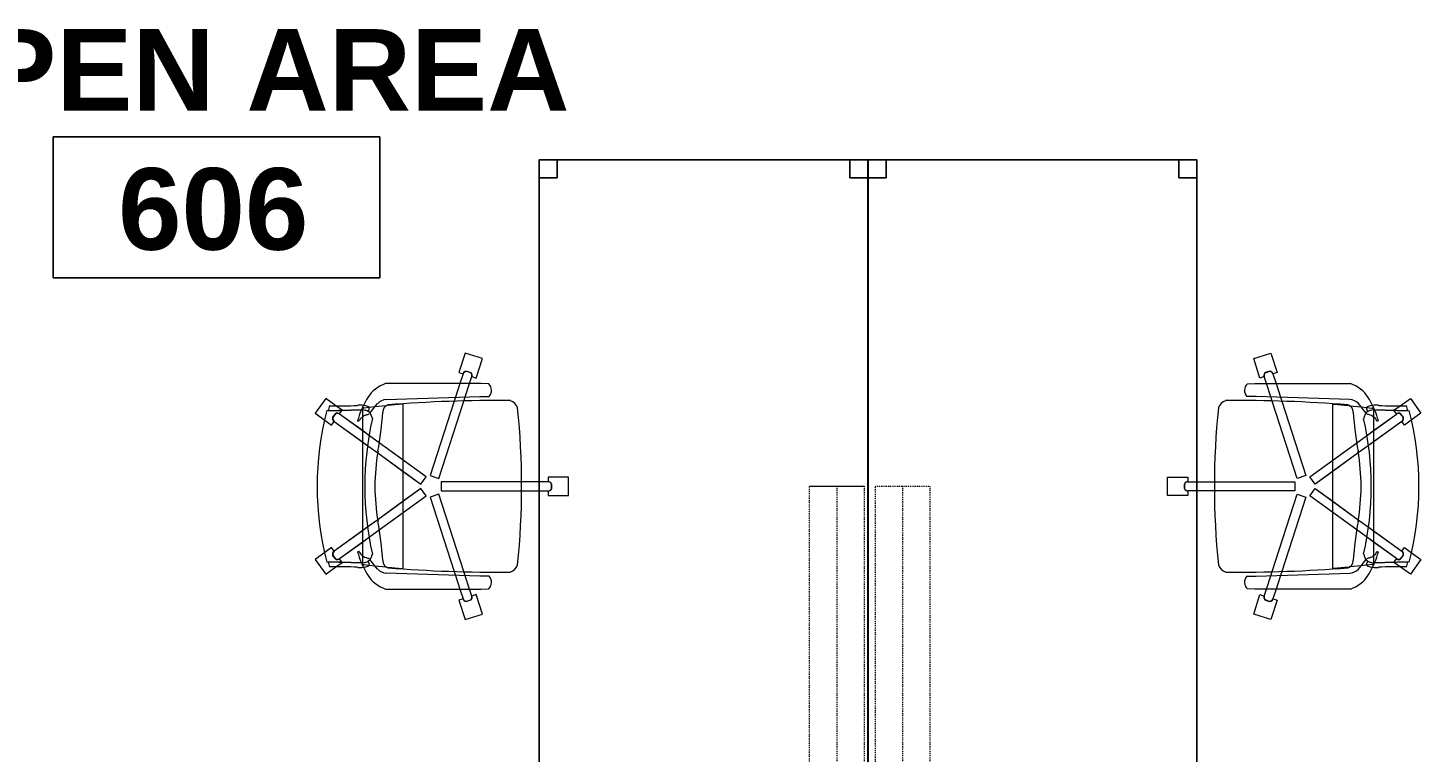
# Model space of a CAD drawing. Header units: inches. Extents: x 385 to 2249, y -1773 to -36.
# Drawn here: x 738.8 to 892.5, y -752.4 to -672.6 of the extents above; entities that cross this region are included whole.
import ezdxf

# ---------------------------------------------------------------- set-up
doc = ezdxf.new("R2010")
doc.units = ezdxf.units.IN
doc.header["$MEASUREMENT"] = 0
doc.linetypes.add('Dash 1_32_', pattern=[0.0625, 0.03125, -0.03125])
for name, color, linetype, lineweight in [('A-AREA-IDEN', 2, 'Continuous', 9), ('A-DETL', 90, 'Continuous', 9), ('I-FURN', 30, 'Continuous', 9)]:
    doc.layers.add(name, color=color, linetype=linetype, lineweight=lineweight)
doc.styles.add('Swis721 Lt BT_B', font='', dxfattribs={"height": 9})
doc.styles.get('Swis721 Lt BT_B').set_extended_font_data('Swis721 Lt BT', bold=True)

# ---------------------------------------------------------------- blocks, each defined once
blk = doc.blocks.new('Rectangular Table - Rectangular Table-5809077-Level 6 POWER _ SIGNAL')
at = {"layer": 'I-FURN'}
for p, q in [((-34, 18.13), (-36, 18.13)), ((-36, 18.13), (-36, 16.13)), ((-36, 16.13), (-36, 18.13)), ((-36, 18.13), (-34, 18.13)), ((36, 18.13), (-36, 18.13)), ((-36, 18.13), (-36, -18.13)), ((-36, -18.13), (-36, 18.13)), ((-36, 18.13), (36, 18.13)), ((-34, 16.13), (-34, 18.13)), ((-34, 18.13), (-34, 16.13)), ((34, 18.13), (34, 16.13)), ((36, 18.13), (34, 18.13)), ((34, 18.13), (36, 18.13)), ((34, 16.13), (34, 18.13)), ((36, 16.13), (36, 18.13)), ((36, 18.13), (36, 16.13)), ((36, -18.13), (36, 18.13)), ((36, 18.13), (36, -18.13)), ((-36, 16.13), (-34, 16.13)), ((-34, 16.13), (-36, 16.13)), ((34, 16.13), (36, 16.13)), ((36, 16.13), (34, 16.13)), ((-34, -16.13), (-36, -16.13)), ((-36, -16.13), (-36, -18.13)), ((-36, -18.13), (-36, -16.13)), ((-36, -16.13), (-34, -16.13)), ((-34, -18.13), (-34, -16.13)), ((-34, -16.13), (-34, -18.13)), ((36, -16.13), (34, -16.13)), ((34, -16.13), (34, -18.13)), ((34, -18.13), (34, -16.13)), ((34, -16.13), (36, -16.13)), ((36, -18.13), (36, -16.13)), ((36, -16.13), (36, -18.13)), ((-36, -18.13), (-34, -18.13)), ((-34, -18.13), (-36, -18.13)), ((-36, -18.13), (36, -18.13)), ((36, -18.13), (-36, -18.13)), ((34, -18.13), (36, -18.13)), ((36, -18.13), (34, -18.13))]:
    blk.add_line(p, q, dxfattribs=at)
blk = doc.blocks.new('F-Haworth_Chair_X99-Seminar - X99 Advanced Seminar Chair-5164093-Level 6 POWER _ SIGNAL')
at = {"layer": 'I-FURN'}
for p, q in [((-1, 15.13), (1, 15.13)), ((-1, 12.88), (-1, 15.13)), ((-1, 15.13), (1, 15.13)), ((-1, 12.88), (-1, 15.13)), ((1, 15.13), (1, 12.88)), ((1, 15.13), (1, 12.88)), ((-0.52, 12.88), (-1, 12.88)), ((-0.52, 12.88), (-1, 12.88)), ((-0.5, 11.87), (-0.5, 12.88)), ((-0.5, 11.87), (-0.5, 12.88)), ((0.26, 13.26), (-0.26, 13.26)), ((0.26, 13.26), (-0.26, 13.26)), ((-0.25, 13.25), (0.25, 13.25)), ((-0.25, 13.25), (0.25, 13.25)), ((0.5, 12.88), (0.5, 11.87)), ((0.5, 12.88), (0.5, 11.87)), ((1, 12.88), (0.52, 12.88)), ((1, 12.88), (0.52, 12.88)), ((-0.5, 9.91), (-0.5, 11.87)), ((-0.5, 9.91), (-0.5, 11.87)), ((0.5, 11.87), (0.5, 9.91)), ((0.5, 11.87), (0.5, 9.91)), ((-0.5, 1.08), (-0.5, 9.91)), ((-0.5, 1.08), (-0.5, 9.91)), ((0.5, 9.91), (0.5, 1.08)), ((0.5, 9.91), (0.5, 1.08)), ((-11.32, 5.48), (-11.3, 6.32)), ((-9.92, 6.36), (-9.92, 5.36)), ((9.92, 5.36), (9.92, 6.36)), ((11.3, 6.32), (11.32, 5.48)), ((-14.69, 3.72), (-14.08, 5.62)), ((-14.69, 3.72), (-14.08, 5.62)), ((-14.08, 5.62), (-11.94, 4.93)), ((-14.08, 5.62), (-11.94, 4.93)), ((-11.94, 4.93), (-12.09, 4.47)), ((-11.94, 4.93), (-12.09, 4.47)), ((-11.32, -5.06), (-11.32, 5.48)), ((-9.92, 5.36), (-9.57, -4.97)), ((9.57, -4.97), (9.92, 5.36)), ((11.32, 5.48), (11.32, -5.06)), ((11.94, 4.93), (14.08, 5.62)), ((11.94, 4.93), (14.08, 5.62)), ((12.09, 4.47), (11.94, 4.93)), ((12.09, 4.47), (11.94, 4.93)), ((14.08, 5.62), (14.69, 3.72)), ((14.08, 5.62), (14.69, 3.72)), ((-12.55, 3.03), (-14.69, 3.72)), ((-12.55, 3.03), (-14.69, 3.72)), ((-12.53, 4.34), (-12.69, 3.85)), ((-12.53, 4.34), (-12.69, 3.85)), ((-12.68, 3.86), (-12.52, 4.33)), ((-12.68, 3.86), (-12.52, 4.33)), ((-12.4, 3.49), (-12.55, 3.03)), ((-12.4, 3.49), (-12.55, 3.03)), ((-11.32, 3.15), (-12.4, 3.5)), ((-11.32, 3.15), (-12.4, 3.5)), ((-12.09, 4.45), (-11.32, 4.21)), ((-12.09, 4.45), (-11.32, 4.21)), ((-11.32, 4.21), (-9.86, 3.73)), ((-11.32, 4.21), (-9.86, 3.73)), ((-9.83, 2.67), (-11.32, 3.15)), ((-9.83, 2.67), (-11.32, 3.15)), ((-9.86, 3.73), (-9.38, 3.57)), ((-9.86, 3.73), (-9.38, 3.57)), ((-9.38, 3.57), (-0.87, 0.81)), ((-9.38, 3.57), (-0.87, 0.81)), ((0.87, 0.81), (9.38, 3.57)), ((0.87, 0.81), (9.38, 3.57)), ((9.38, 3.57), (9.86, 3.73)), ((9.38, 3.57), (9.86, 3.73)), ((11.32, 3.15), (9.83, 2.67)), ((11.32, 3.15), (9.83, 2.67)), ((9.86, 3.73), (11.32, 4.21)), ((9.86, 3.73), (11.32, 4.21)), ((11.32, 4.21), (12.09, 4.45)), ((11.32, 4.21), (12.09, 4.45)), ((12.4, 3.5), (11.32, 3.15)), ((12.4, 3.5), (11.32, 3.15)), ((12.55, 3.03), (12.4, 3.49)), ((12.55, 3.03), (12.4, 3.49)), ((12.52, 4.33), (12.68, 3.86)), ((12.52, 4.33), (12.68, 3.86)), ((12.69, 3.85), (12.53, 4.34)), ((12.69, 3.85), (12.53, 4.34)), ((14.69, 3.72), (12.55, 3.03)), ((14.69, 3.72), (12.55, 3.03)), ((-9.37, 2.52), (-9.83, 2.67)), ((-9.37, 2.52), (-9.83, 2.67)), ((-1.18, -0.14), (-9.37, 2.52)), ((-1.18, -0.14), (-9.37, 2.52)), ((9.37, 2.52), (1.18, -0.14)), ((9.37, 2.52), (1.18, -0.14)), ((9.83, 2.67), (9.37, 2.52)), ((9.83, 2.67), (9.37, 2.52)), ((-0.87, 0.81), (-1.18, -0.14)), ((-0.87, 0.81), (-1.18, -0.14)), ((0.5, 1.08), (-0.5, 1.08)), ((0.5, 1.08), (-0.5, 1.08)), ((1.18, -0.14), (0.87, 0.81)), ((1.18, -0.14), (0.87, 0.81)), ((-4.79, -5.75), (-1.04, -0.58)), ((-0.23, -1.17), (-3.68, -5.91)), ((-2.89, -3.12), (-1.04, -0.58)), ((-0.23, -1.17), (-1.65, -3.12)), ((-1.04, -0.58), (-0.23, -1.17)), ((-1.04, -0.58), (-0.23, -1.17)), ((0.23, -1.17), (1.04, -0.58)), ((0.23, -1.17), (1.04, -0.58)), ((1.65, -3.12), (0.23, -1.17)), ((3.68, -5.91), (0.23, -1.17)), ((1.04, -0.58), (2.89, -3.12)), ((1.04, -0.58), (4.79, -5.75)), ((-9.07, -3.12), (-2.89, -3.12)), ((-9.07, -3.2), (-9.07, -3.12)), ((-8.9, -4.8), (-9.07, -3.2)), ((-4.79, -5.75), (-2.89, -3.12)), ((-1.65, -3.12), (-3.68, -5.91)), ((-2.89, -3.12), (-1.65, -3.12)), ((-1.65, -3.12), (1.65, -3.12)), ((1.65, -3.12), (2.89, -3.12)), ((3.68, -5.91), (1.65, -3.12)), ((2.89, -3.12), (9.07, -3.12)), ((2.89, -3.12), (4.79, -5.75)), ((9.07, -3.2), (8.9, -4.8)), ((9.07, -3.12), (9.07, -3.2)), ((-9.13, -5.92), (-8.07, -6.77)), ((-8.88, -4.99), (-8.89, -4.91)), ((-8.75, -6.22), (-8.88, -4.99)), ((-5.57, -6.82), (-4.79, -5.75)), ((-5.57, -6.82), (-4.79, -5.75)), ((-3.68, -5.91), (-4.47, -7.01)), ((-3.68, -5.91), (-4.47, -7.01)), ((4.47, -7.01), (3.68, -5.91)), ((4.47, -7.01), (3.68, -5.91)), ((4.79, -5.75), (5.57, -6.82)), ((4.79, -5.75), (5.57, -6.82)), ((8.07, -6.77), (9.13, -5.92)), ((8.88, -4.99), (8.75, -6.22)), ((8.89, -4.91), (8.88, -4.99)), ((-8.68, -6.87), (-8.75, -6.22)), ((-8.62, -7.42), (-8.68, -6.87)), ((-8.6, -7.6), (-8.62, -7.43)), ((-8.61, -6.81), (-8.23, -6.95)), ((-8.49, -7.6), (-8.56, -7.6)), ((-8.42, -7.57), (-8.34, -11.37)), ((-8.34, -11.52), (-8.42, -7.57)), ((-7.65, -7.6), (-8.4, -7.6)), ((-8.03, -6.81), (-7.95, -6.87)), ((-7.97, -10.12), (-5.57, -6.82)), ((-7.97, -10.12), (-6.14, -7.6)), ((-6.14, -7.6), (-7.65, -7.6)), ((-4.47, -7.01), (-7.16, -10.71)), ((-4.9, -7.6), (-7.16, -10.71)), ((-6.14, -7.6), (-5.57, -6.82)), ((-4.9, -7.6), (-6.14, -7.6)), ((-4.47, -7.01), (-4.9, -7.6)), ((4.9, -7.6), (-4.9, -7.6)), ((4.9, -7.6), (4.47, -7.01)), ((7.16, -10.71), (4.47, -7.01)), ((6.14, -7.6), (4.9, -7.6)), ((7.16, -10.71), (4.9, -7.6)), ((5.57, -6.82), (6.14, -7.6)), ((5.57, -6.82), (7.97, -10.12)), ((7.65, -7.6), (6.14, -7.6)), ((6.14, -7.6), (7.97, -10.12)), ((8.4, -7.6), (7.65, -7.6)), ((7.95, -6.87), (8.03, -6.81)), ((8.23, -6.95), (8.61, -6.81)), ((8.34, -11.37), (8.42, -7.57)), ((8.42, -7.57), (8.34, -11.52)), ((8.56, -7.6), (8.49, -7.6)), ((8.62, -7.43), (8.6, -7.6)), ((8.68, -6.87), (8.62, -7.42)), ((8.75, -6.22), (8.68, -6.87)), ((-7.18, -7.99), (-7.21, -8.13)), ((7.21, -8.13), (7.18, -7.99)), ((-9.7, -11.65), (-8.88, -10.52)), ((-9.7, -11.65), (-8.88, -10.52)), ((-8.88, -10.52), (-8.38, -9.83)), ((-8.88, -10.52), (-8.38, -9.83)), ((-8.38, -9.83), (-7.99, -10.11)), ((-8.38, -9.83), (-7.99, -10.11)), ((-8, -10.58), (-7.59, -10.88)), ((-8, -10.58), (-7.59, -10.88)), ((-7.59, -10.87), (-7.99, -10.57)), ((-7.59, -10.87), (-7.99, -10.57)), ((-7.15, -10.72), (-6.76, -11)), ((-7.15, -10.72), (-6.76, -11)), ((6.76, -11), (7.15, -10.72)), ((6.76, -11), (7.15, -10.72)), ((7.99, -10.57), (7.59, -10.87)), ((7.99, -10.57), (7.59, -10.87)), ((7.59, -10.88), (8, -10.58)), ((7.59, -10.88), (8, -10.58)), ((7.99, -10.11), (8.38, -9.83)), ((7.99, -10.11), (8.38, -9.83)), ((8.38, -9.83), (8.88, -10.52)), ((8.38, -9.83), (8.88, -10.52)), ((8.88, -10.52), (9.7, -11.65)), ((8.88, -10.52), (9.7, -11.65)), ((-8.08, -12.82), (-9.7, -11.65)), ((-8.08, -12.82), (-9.7, -11.65)), ((-7.29, -11.74), (-8.08, -12.82)), ((-7.29, -11.74), (-8.08, -12.82)), ((-6.76, -11), (-7.29, -11.74)), ((-6.76, -11), (-7.29, -11.74)), ((7.29, -11.74), (6.76, -11)), ((7.29, -11.74), (6.76, -11)), ((8.08, -12.82), (7.29, -11.74)), ((8.08, -12.82), (7.29, -11.74)), ((9.7, -11.65), (8.08, -12.82)), ((9.7, -11.65), (8.08, -12.82))]:
    blk.add_line(p, q, dxfattribs=at)
for centre, radius, start, end in [((-0.11, 12.88), 0.407, 111.1651, 180.8349), ((-0.11, 12.88), 0.407, 111.1651, 180.8349), ((-0.09, 12.88), 0.406, 139.5719, 180), ((-0.09, 12.88), 0.406, 166.524, 180), ((-0.09, 12.88), 0.406, 139.5719, 166.524), ((-0.09, 12.88), 0.406, 126.0959, 139.5719), ((-0.09, 12.88), 0.406, 126.0959, 139.5719), ((-0.09, 12.88), 0.406, 112.6199, 126.0959), ((-0.09, 12.88), 0.406, 112.6199, 126.0959), ((0.09, 12.88), 0.406, 53.9041, 67.3801), ((0.09, 12.88), 0.406, 0, 67.3801), ((0.11, 12.88), 0.407, 359.1651, 68.8349), ((0.11, 12.88), 0.407, 359.1651, 68.8349), ((0.09, 12.88), 0.406, 26.9521, 53.9041), ((0.09, 12.88), 0.406, 0, 26.9521), ((-8.21, 8.28), 1.31, 110.0433, 159.9567), ((0, -75.01), 84.96, 84.1475, 95.8525), ((8.21, 8.28), 1.31, 20.0433, 69.9567), ((144.06, 7.32), 153.52, 179.4749, 184.5213), ((-144.06, 7.32), 153.52, 355.4787, 0.5251), ((-10.58, 5.68), 0.956, 45.8901, 138.1099), ((10.58, 5.68), 0.956, 41.8901, 134.1099), ((-12.28, 3.88), 0.407, 183.1651, 211.033), ((-12.28, 3.88), 0.407, 183.1651, 252.8349), ((-12.27, 3.89), 0.406, 184.6199, 198.0959), ((-12.27, 3.89), 0.406, 184.6199, 252), ((-12.27, 3.89), 0.406, 198.0959, 238.524), ((-12.28, 3.88), 0.407, 211.033, 252.8349), ((-12.22, 4.09), 0.407, 71.1651, 140.8349), ((-12.22, 4.09), 0.407, 126.9009, 140.8349), ((-12.22, 4.07), 0.406, 85.476, 139.3801), ((-12.22, 4.07), 0.406, 72, 139.3801), ((-12.27, 3.89), 0.406, 238.524, 252), ((-12.22, 4.09), 0.407, 112.967, 126.9009), ((-12.22, 4.09), 0.407, 99.033, 112.967), ((-12.22, 4.09), 0.407, 85.0991, 99.033), ((-12.22, 4.09), 0.407, 71.1651, 85.0991), ((-12.22, 4.07), 0.406, 72, 85.476), ((12.22, 4.09), 0.407, 80.967, 108.8349), ((12.22, 4.09), 0.407, 39.1651, 108.8349), ((12.22, 4.07), 0.406, 94.524, 108), ((12.22, 4.07), 0.406, 40.6199, 108), ((12.22, 4.07), 0.406, 81.0479, 94.524), ((12.22, 4.09), 0.407, 39.1651, 80.967), ((12.22, 4.07), 0.406, 40.6199, 81.0479), ((12.27, 3.89), 0.406, 288, 355.3801), ((12.28, 3.88), 0.407, 287.1651, 356.8349), ((12.27, 3.89), 0.406, 288, 341.9041), ((12.28, 3.88), 0.407, 287.1651, 301.0991), ((12.28, 3.88), 0.407, 301.0991, 315.033), ((12.28, 3.88), 0.407, 315.033, 328.967), ((12.28, 3.88), 0.407, 328.967, 356.8349), ((12.27, 3.89), 0.406, 341.9041, 355.3801), ((-7.87, -3.92), 3.63, 198.1789, 238.0478), ((-8.18, -4.9), 1.39, 182.8013, 227.1078), ((-8.24, -4.59), 0.763, 194.2338, 275.7662), ((-11.32, -48.08), 42.84, 79.9767, 85.7699), ((0, 15.97), 22.19, 259.9767, 280.0233), ((11.32, -48.08), 42.84, 94.2301, 100.0233), ((8.24, -4.59), 0.763, 264.2338, 345.7662), ((8.18, -4.9), 1.39, 312.8922, 357.1987), ((7.87, -3.92), 3.63, 301.9522, 341.8211), ((-4.71, 1.15), 9.61, 238.0478, 243.9964), ((-5.2, -7.86), 3.74, 170.0936, 184.0143), ((-4.71, 1.15), 9.61, 243.9964, 246.4906), ((-8.28, -7.33), 0.613, 122.5427, 170.0936), ((-4.71, 1.15), 9.61, 246.6393, 247.073), ((-7.37, -7.55), 1.05, 95.9554, 181.1786), ((-7.37, -7.55), 1.05, 145.2002, 181.1786), ((-6.55, -6.76), 1.38, 185.0878, 199.5533), ((-6.55, -6.76), 1.38, 199.5533, 212.4248), ((-6.55, -6.76), 1.38, 214.0187, 242.9497), ((0, 26.49), 33.83, 257.2285, 282.7715), ((6.55, -6.76), 1.38, 297.0503, 325.9813), ((7.37, -7.55), 1.05, 358.8214, 84.0446), ((6.55, -6.76), 1.38, 327.5752, 354.9122), ((7.37, -7.55), 1.05, 358.8214, 34.7998), ((4.71, 1.15), 9.61, 292.927, 293.3607), ((4.71, 1.15), 9.61, 293.5094, 296.0036), ((8.28, -7.33), 0.613, 9.9064, 57.4573), ((5.2, -7.86), 3.74, 355.9857, 9.9064), ((4.71, 1.15), 9.61, 296.0036, 301.9522), ((-36.06, -10.03), 27.2, 357.4882, 4.0143), ((-4.71, 1.15), 9.61, 247.2631, 254.9334), ((4.71, 1.15), 9.61, 285.0666, 292.7369), ((36.06, -10.03), 27.2, 175.9857, 182.5118), ((-7.66, -10.36), 0.407, 143.1651, 212.8349), ((-7.66, -10.36), 0.407, 171.033, 184.967), ((-7.66, -10.36), 0.407, 184.967, 212.8349), ((-7.66, -10.36), 0.407, 157.0991, 171.033), ((-7.64, -10.36), 0.406, 144, 211.3801), ((-7.64, -10.36), 0.406, 157.476, 211.3801), ((-7.66, -10.36), 0.407, 143.1651, 157.0991), ((-7.64, -10.36), 0.406, 144, 157.476), ((-7.48, -10.49), 0.407, 255.1651, 324.8349), ((-7.49, -10.47), 0.406, 297.0479, 324), ((-7.49, -10.47), 0.406, 310.524, 324), ((-7.48, -10.49), 0.407, 310.9009, 324.8349), ((7.48, -10.49), 0.407, 215.1651, 284.8349), ((7.48, -10.49), 0.407, 215.1651, 256.967), ((7.49, -10.47), 0.406, 216, 256.4281), ((7.49, -10.47), 0.406, 216, 229.476), ((7.64, -10.36), 0.406, 342.0959, 36), ((7.64, -10.36), 0.406, 328.6199, 36), ((7.66, -10.36), 0.407, 327.1651, 36.8349), ((7.66, -10.36), 0.407, 327.1651, 36.8349), ((7.64, -10.36), 0.406, 328.6199, 342.0959), ((0, 20.73), 33.17, 254.4478, 255.4234), ((0, 20.29), 32.89, 255.304, 284.6925), ((-7.48, -10.49), 0.407, 255.1651, 310.9009), ((-7.49, -10.47), 0.406, 256.6199, 270.0959), ((-7.49, -10.47), 0.406, 256.6199, 270.0959), ((-7.49, -10.47), 0.406, 270.0959, 297.0479), ((-7.49, -10.47), 0.406, 270.0959, 283.5719), ((-7.49, -10.47), 0.406, 283.5719, 297.0479), ((-7.49, -10.47), 0.406, 297.0479, 310.524), ((7.49, -10.47), 0.406, 229.476, 256.4281), ((7.48, -10.49), 0.407, 256.967, 284.8349), ((7.49, -10.47), 0.406, 256.4281, 283.3801), ((7.49, -10.47), 0.406, 256.4281, 269.9041), ((7.49, -10.47), 0.406, 269.9041, 283.3801), ((0, 20.73), 33.17, 284.5766, 285.5522)]:
    blk.add_arc(centre, radius, start, end, dxfattribs=at)
blk = doc.blocks.new('Rectangular Table - Rectangular Table-5809076-Level 6 POWER _ SIGNAL')
at = {"layer": 'I-FURN'}
for p, q in [((-34, 18.13), (-36, 18.13)), ((-36, 18.13), (-36, 16.13)), ((-36, 16.13), (-36, 18.13)), ((-36, 18.13), (-34, 18.13)), ((36, 18.13), (-36, 18.13)), ((-36, 18.13), (-36, -18.13)), ((-36, -18.13), (-36, 18.13)), ((-36, 18.13), (36, 18.13)), ((-34, 16.13), (-34, 18.13)), ((-34, 18.13), (-34, 16.13)), ((34, 18.13), (34, 16.13)), ((36, 18.13), (34, 18.13)), ((34, 18.13), (36, 18.13)), ((34, 16.13), (34, 18.13)), ((36, 16.13), (36, 18.13)), ((36, 18.13), (36, 16.13)), ((36, -18.13), (36, 18.13)), ((36, 18.13), (36, -18.13)), ((-36, 16.13), (-34, 16.13)), ((-34, 16.13), (-36, 16.13)), ((34, 16.13), (36, 16.13)), ((36, 16.13), (34, 16.13)), ((-34, -16.13), (-36, -16.13)), ((-36, -16.13), (-36, -18.13)), ((-36, -18.13), (-36, -16.13)), ((-36, -16.13), (-34, -16.13)), ((-34, -18.13), (-34, -16.13)), ((-34, -16.13), (-34, -18.13)), ((36, -16.13), (34, -16.13)), ((34, -16.13), (34, -18.13)), ((34, -18.13), (34, -16.13)), ((34, -16.13), (36, -16.13)), ((36, -18.13), (36, -16.13)), ((36, -16.13), (36, -18.13)), ((-36, -18.13), (-34, -18.13)), ((-34, -18.13), (-36, -18.13)), ((-36, -18.13), (36, -18.13)), ((36, -18.13), (-36, -18.13)), ((34, -18.13), (36, -18.13)), ((36, -18.13), (34, -18.13))]:
    blk.add_line(p, q, dxfattribs=at)
blk = doc.blocks.new('F-Haworth_Chair_X99-Seminar - X99 Advanced Seminar Chair-5157313-Level 6 POWER _ SIGNAL')
at = {"layer": 'I-FURN'}
for p, q in [((-8.08, 12.82), (-9.7, 11.65)), ((-8.08, 12.82), (-9.7, 11.65)), ((-7.29, 11.74), (-8.08, 12.82)), ((-7.29, 11.74), (-8.08, 12.82)), ((8.08, 12.82), (7.29, 11.74)), ((8.08, 12.82), (7.29, 11.74)), ((9.7, 11.65), (8.08, 12.82)), ((9.7, 11.65), (8.08, 12.82)), ((-9.7, 11.65), (-8.88, 10.52)), ((-9.7, 11.65), (-8.88, 10.52)), ((-8.34, 11.52), (-8.42, 7.57)), ((-8.42, 7.57), (-8.34, 11.37)), ((-8, 10.58), (-7.59, 10.88)), ((-8, 10.58), (-7.59, 10.88)), ((-7.59, 10.87), (-7.99, 10.57)), ((-7.59, 10.87), (-7.99, 10.57)), ((-6.76, 11), (-7.29, 11.74)), ((-6.76, 11), (-7.29, 11.74)), ((-7.15, 10.72), (-6.76, 11)), ((-7.15, 10.72), (-6.76, 11)), ((7.29, 11.74), (6.76, 11)), ((7.29, 11.74), (6.76, 11)), ((6.76, 11), (7.15, 10.72)), ((6.76, 11), (7.15, 10.72)), ((7.59, 10.88), (8, 10.58)), ((7.59, 10.88), (8, 10.58)), ((7.99, 10.57), (7.59, 10.87)), ((7.99, 10.57), (7.59, 10.87)), ((8.42, 7.57), (8.34, 11.52)), ((8.34, 11.37), (8.42, 7.57)), ((8.88, 10.52), (9.7, 11.65)), ((8.88, 10.52), (9.7, 11.65)), ((-8.88, 10.52), (-8.38, 9.83)), ((-8.88, 10.52), (-8.38, 9.83)), ((-8.38, 9.83), (-7.99, 10.11)), ((-8.38, 9.83), (-7.99, 10.11)), ((-7.97, 10.12), (-6.14, 7.6)), ((-7.97, 10.12), (-5.57, 6.82)), ((-4.9, 7.6), (-7.16, 10.71)), ((-4.47, 7.01), (-7.16, 10.71)), ((7.16, 10.71), (4.47, 7.01)), ((7.16, 10.71), (4.9, 7.6)), ((5.57, 6.82), (7.97, 10.12)), ((6.14, 7.6), (7.97, 10.12)), ((7.99, 10.11), (8.38, 9.83)), ((7.99, 10.11), (8.38, 9.83)), ((8.38, 9.83), (8.88, 10.52)), ((8.38, 9.83), (8.88, 10.52)), ((-7.18, 7.99), (-7.21, 8.13)), ((7.21, 8.13), (7.18, 7.99)), ((-9.13, 5.92), (-8.07, 6.77)), ((-8.75, 6.22), (-8.88, 4.99)), ((-8.68, 6.87), (-8.75, 6.22)), ((-8.62, 7.42), (-8.68, 6.87)), ((-8.6, 7.6), (-8.62, 7.43)), ((-8.61, 6.81), (-8.23, 6.95)), ((-8.49, 7.6), (-8.56, 7.6)), ((-7.65, 7.6), (-8.4, 7.6)), ((-8.03, 6.81), (-7.95, 6.87)), ((-6.14, 7.6), (-7.65, 7.6)), ((-4.9, 7.6), (-6.14, 7.6)), ((-6.14, 7.6), (-5.57, 6.82)), ((-5.57, 6.82), (-4.79, 5.75)), ((-5.57, 6.82), (-4.79, 5.75)), ((4.9, 7.6), (-4.9, 7.6)), ((-4.47, 7.01), (-4.9, 7.6)), ((-3.68, 5.91), (-4.47, 7.01)), ((-3.68, 5.91), (-4.47, 7.01)), ((4.47, 7.01), (3.68, 5.91)), ((4.47, 7.01), (3.68, 5.91)), ((4.9, 7.6), (4.47, 7.01)), ((4.79, 5.75), (5.57, 6.82)), ((4.79, 5.75), (5.57, 6.82)), ((6.14, 7.6), (4.9, 7.6)), ((5.57, 6.82), (6.14, 7.6)), ((7.65, 7.6), (6.14, 7.6)), ((8.4, 7.6), (7.65, 7.6)), ((7.95, 6.87), (8.03, 6.81)), ((8.07, 6.77), (9.13, 5.92)), ((8.23, 6.95), (8.61, 6.81)), ((8.56, 7.6), (8.49, 7.6)), ((8.62, 7.43), (8.6, 7.6)), ((8.68, 6.87), (8.62, 7.42)), ((8.75, 6.22), (8.68, 6.87)), ((8.88, 4.99), (8.75, 6.22)), ((-11.32, 5.06), (-11.32, -5.48)), ((-9.92, -5.36), (-9.57, 4.97)), ((-8.9, 4.8), (-9.07, 3.2)), ((-8.88, 4.99), (-8.89, 4.91)), ((-4.79, 5.75), (-2.89, 3.12)), ((-4.79, 5.75), (-1.04, 0.58)), ((-1.65, 3.12), (-3.68, 5.91)), ((-0.23, 1.17), (-3.68, 5.91)), ((3.68, 5.91), (0.23, 1.17)), ((1.04, 0.58), (4.79, 5.75)), ((3.68, 5.91), (1.65, 3.12)), ((2.89, 3.12), (4.79, 5.75)), ((8.89, 4.91), (8.88, 4.99)), ((9.07, 3.2), (8.9, 4.8)), ((9.57, 4.97), (9.92, -5.36)), ((11.32, -5.48), (11.32, 5.06)), ((-9.07, 3.2), (-9.07, 3.12)), ((-9.07, 3.12), (-2.89, 3.12)), ((-2.89, 3.12), (-1.65, 3.12)), ((-2.89, 3.12), (-1.04, 0.58)), ((-1.65, 3.12), (1.65, 3.12)), ((-0.23, 1.17), (-1.65, 3.12)), ((1.65, 3.12), (0.23, 1.17)), ((1.04, 0.58), (2.89, 3.12)), ((1.65, 3.12), (2.89, 3.12)), ((2.89, 3.12), (9.07, 3.12)), ((9.07, 3.12), (9.07, 3.2)), ((-1.18, 0.14), (-9.37, -2.52)), ((-1.18, 0.14), (-9.37, -2.52)), ((-0.87, -0.81), (-1.18, 0.14)), ((-0.87, -0.81), (-1.18, 0.14)), ((-1.04, 0.58), (-0.23, 1.17)), ((-1.04, 0.58), (-0.23, 1.17)), ((0.23, 1.17), (1.04, 0.58)), ((0.23, 1.17), (1.04, 0.58)), ((1.18, 0.14), (0.87, -0.81)), ((1.18, 0.14), (0.87, -0.81)), ((9.37, -2.52), (1.18, 0.14)), ((9.37, -2.52), (1.18, 0.14)), ((-9.38, -3.57), (-0.87, -0.81)), ((-9.38, -3.57), (-0.87, -0.81)), ((-0.5, -1.08), (-0.5, -9.91)), ((0.5, -1.08), (-0.5, -1.08)), ((-0.5, -1.08), (-0.5, -9.91)), ((0.5, -1.08), (-0.5, -1.08)), ((0.5, -9.91), (0.5, -1.08)), ((0.5, -9.91), (0.5, -1.08)), ((0.87, -0.81), (9.38, -3.57)), ((0.87, -0.81), (9.38, -3.57)), ((-12.55, -3.03), (-14.69, -3.72)), ((-12.55, -3.03), (-14.69, -3.72)), ((-12.4, -3.49), (-12.55, -3.03)), ((-12.4, -3.49), (-12.55, -3.03)), ((-9.83, -2.67), (-11.32, -3.15)), ((-9.83, -2.67), (-11.32, -3.15)), ((-9.37, -2.52), (-9.83, -2.67)), ((-9.37, -2.52), (-9.83, -2.67)), ((9.83, -2.67), (9.37, -2.52)), ((9.83, -2.67), (9.37, -2.52)), ((11.32, -3.15), (9.83, -2.67)), ((11.32, -3.15), (9.83, -2.67)), ((12.55, -3.03), (12.4, -3.49)), ((12.55, -3.03), (12.4, -3.49)), ((14.69, -3.72), (12.55, -3.03)), ((14.69, -3.72), (12.55, -3.03)), ((-14.69, -3.72), (-14.08, -5.62)), ((-14.69, -3.72), (-14.08, -5.62)), ((-12.53, -4.34), (-12.69, -3.85)), ((-12.53, -4.34), (-12.69, -3.85)), ((-12.68, -3.86), (-12.52, -4.33)), ((-12.68, -3.86), (-12.52, -4.33)), ((-11.32, -3.15), (-12.4, -3.5)), ((-11.32, -3.15), (-12.4, -3.5)), ((-12.09, -4.45), (-11.32, -4.21)), ((-12.09, -4.45), (-11.32, -4.21)), ((-11.94, -4.93), (-12.09, -4.47)), ((-11.94, -4.93), (-12.09, -4.47)), ((-11.32, -4.21), (-9.86, -3.73)), ((-11.32, -4.21), (-9.86, -3.73)), ((-9.86, -3.73), (-9.38, -3.57)), ((-9.86, -3.73), (-9.38, -3.57)), ((9.38, -3.57), (9.86, -3.73)), ((9.38, -3.57), (9.86, -3.73)), ((9.86, -3.73), (11.32, -4.21)), ((9.86, -3.73), (11.32, -4.21)), ((12.4, -3.5), (11.32, -3.15)), ((12.4, -3.5), (11.32, -3.15)), ((11.32, -4.21), (12.09, -4.45)), ((11.32, -4.21), (12.09, -4.45)), ((12.09, -4.47), (11.94, -4.93)), ((12.09, -4.47), (11.94, -4.93)), ((12.52, -4.33), (12.68, -3.86)), ((12.52, -4.33), (12.68, -3.86)), ((12.69, -3.85), (12.53, -4.34)), ((12.69, -3.85), (12.53, -4.34)), ((14.08, -5.62), (14.69, -3.72)), ((14.08, -5.62), (14.69, -3.72)), ((-14.08, -5.62), (-11.94, -4.93)), ((-14.08, -5.62), (-11.94, -4.93)), ((-11.32, -5.48), (-11.3, -6.32)), ((-9.92, -6.36), (-9.92, -5.36)), ((9.92, -5.36), (9.92, -6.36)), ((11.3, -6.32), (11.32, -5.48)), ((11.94, -4.93), (14.08, -5.62)), ((11.94, -4.93), (14.08, -5.62)), ((-0.5, -9.91), (-0.5, -11.87)), ((-0.5, -9.91), (-0.5, -11.87)), ((0.5, -11.87), (0.5, -9.91)), ((0.5, -11.87), (0.5, -9.91)), ((-0.5, -11.87), (-0.5, -12.88)), ((-0.5, -11.87), (-0.5, -12.88)), ((0.5, -12.88), (0.5, -11.87)), ((0.5, -12.88), (0.5, -11.87)), ((-0.52, -12.88), (-1, -12.88)), ((-1, -12.88), (-1, -15.13)), ((-0.52, -12.88), (-1, -12.88)), ((-1, -12.88), (-1, -15.13)), ((0.26, -13.26), (-0.26, -13.26)), ((0.26, -13.26), (-0.26, -13.26)), ((-0.25, -13.25), (0.25, -13.25)), ((-0.25, -13.25), (0.25, -13.25)), ((1, -12.88), (0.52, -12.88)), ((1, -12.88), (0.52, -12.88)), ((1, -15.13), (1, -12.88)), ((1, -15.13), (1, -12.88)), ((-1, -15.13), (1, -15.13)), ((-1, -15.13), (1, -15.13))]:
    blk.add_line(p, q, dxfattribs=at)
for centre, radius, start, end in [((0, -20.29), 32.89, 75.3075, 104.696), ((-36.06, 10.03), 27.2, 355.9857, 2.5118), ((0, -20.73), 33.17, 104.5766, 105.5522), ((-7.48, 10.49), 0.407, 35.1651, 104.8349), ((-7.48, 10.49), 0.407, 90.9009, 104.8349), ((-7.49, 10.47), 0.406, 36, 103.3801), ((-7.49, 10.47), 0.406, 76.4281, 103.3801), ((-7.48, 10.49), 0.407, 63.033, 90.9009), ((-7.49, 10.47), 0.406, 49.476, 76.4281), ((-7.48, 10.49), 0.407, 35.1651, 63.033), ((-7.49, 10.47), 0.406, 36, 49.476), ((7.48, 10.49), 0.407, 75.1651, 144.8349), ((7.48, 10.49), 0.407, 130.9009, 144.8349), ((7.49, 10.47), 0.406, 76.6199, 144), ((7.49, 10.47), 0.406, 117.0479, 144), ((7.48, 10.49), 0.407, 75.1651, 130.9009), ((7.49, 10.47), 0.406, 76.6199, 117.0479), ((0, -20.73), 33.17, 74.4478, 75.4234), ((36.06, 10.03), 27.2, 177.4882, 184.0143), ((-7.66, 10.36), 0.407, 147.1651, 216.8349), ((-7.66, 10.36), 0.407, 161.0991, 175.033), ((-7.66, 10.36), 0.407, 175.033, 188.967), ((-7.66, 10.36), 0.407, 188.967, 216.8349), ((-7.66, 10.36), 0.407, 147.1651, 161.0991), ((-7.64, 10.36), 0.406, 148.6199, 175.5719), ((-7.64, 10.36), 0.406, 148.6199, 175.5719), ((-7.64, 10.36), 0.406, 175.5719, 202.524), ((-7.64, 10.36), 0.406, 175.5719, 189.0479), ((-7.64, 10.36), 0.406, 189.0479, 216), ((-7.64, 10.36), 0.406, 202.524, 216), ((7.64, 10.36), 0.406, 324, 4.4281), ((7.64, 10.36), 0.406, 324, 350.9521), ((7.66, 10.36), 0.407, 323.1651, 32.8349), ((7.66, 10.36), 0.407, 323.1651, 32.8349), ((7.64, 10.36), 0.406, 17.9041, 31.3801), ((7.64, 10.36), 0.406, 17.9041, 31.3801), ((7.64, 10.36), 0.406, 350.9521, 17.9041), ((7.64, 10.36), 0.406, 4.4281, 17.9041), ((-5.2, 7.86), 3.74, 175.9857, 189.9064), ((-4.71, -1.15), 9.61, 112.927, 113.3607), ((-4.71, -1.15), 9.61, 105.0666, 112.7369), ((-6.55, 6.76), 1.38, 117.0503, 146.1699), ((6.55, 6.76), 1.38, 48.4842, 62.9497), ((4.71, -1.15), 9.61, 67.2631, 74.9334), ((6.55, 6.76), 1.38, 33.8301, 48.4842), ((4.71, -1.15), 9.61, 66.6393, 67.073), ((5.2, 7.86), 3.74, 350.0936, 4.0143), ((-7.87, 3.92), 3.63, 121.9522, 161.8211), ((-4.71, -1.15), 9.61, 116.0036, 121.9522), ((-4.71, -1.15), 9.61, 113.5094, 116.0036), ((-8.28, 7.33), 0.613, 189.9064, 237.4573), ((-7.37, 7.55), 1.05, 178.8214, 214.7998), ((-7.37, 7.55), 1.05, 178.8214, 264.0446), ((-6.55, 6.76), 1.38, 147.5752, 174.9122), ((0, -26.49), 33.83, 77.2285, 102.7715), ((0, -15.97), 22.19, 79.9767, 100.0233), ((7.37, 7.55), 1.05, 275.9554, 1.1786), ((6.55, 6.76), 1.38, 19.5533, 32.4248), ((6.55, 6.76), 1.38, 5.0878, 19.5533), ((7.37, 7.55), 1.05, 325.2002, 1.1786), ((4.71, -1.15), 9.61, 63.9964, 66.4906), ((8.28, 7.33), 0.613, 302.5427, 350.0936), ((4.71, -1.15), 9.61, 58.0478, 63.9964), ((7.87, 3.92), 3.63, 18.1789, 58.0478), ((-8.18, 4.9), 1.39, 132.8922, 177.1987), ((144.06, -7.32), 153.52, 175.4787, 180.5251), ((-8.24, 4.59), 0.763, 84.2338, 165.7662), ((-11.32, 48.08), 42.84, 274.2301, 280.0233), ((11.32, 48.08), 42.84, 259.9767, 265.7699), ((8.24, 4.59), 0.763, 14.2338, 95.7662), ((-144.06, -7.32), 153.52, 359.4749, 4.5213), ((8.18, 4.9), 1.39, 2.8013, 47.1078), ((-12.28, -3.88), 0.407, 107.1651, 176.8349), ((-12.28, -3.88), 0.407, 107.1651, 176.8349), ((-12.27, -3.89), 0.406, 108, 175.3801), ((-12.27, -3.89), 0.406, 161.9041, 175.3801), ((-12.27, -3.89), 0.406, 121.476, 161.9041), ((-12.22, -4.09), 0.407, 219.1651, 288.8349), ((-12.22, -4.09), 0.407, 219.1651, 288.8349), ((-12.22, -4.07), 0.406, 220.6199, 274.524), ((-12.22, -4.07), 0.406, 220.6199, 288), ((-12.27, -3.89), 0.406, 108, 121.476), ((-12.22, -4.07), 0.406, 274.524, 288), ((12.22, -4.07), 0.406, 252, 319.3801), ((12.22, -4.09), 0.407, 251.1651, 320.8349), ((12.22, -4.07), 0.406, 252, 265.476), ((12.22, -4.09), 0.407, 251.1651, 265.0991), ((12.22, -4.09), 0.407, 265.0991, 320.8349), ((12.22, -4.07), 0.406, 265.476, 305.9041), ((12.28, -3.88), 0.407, 31.033, 72.8349), ((12.28, -3.88), 0.407, 3.1651, 72.8349), ((12.27, -3.89), 0.406, 58.524, 72), ((12.27, -3.89), 0.406, 4.6199, 72), ((12.22, -4.07), 0.406, 305.9041, 319.3801), ((12.27, -3.89), 0.406, 45.0479, 58.524), ((12.27, -3.89), 0.406, 4.6199, 45.0479), ((12.28, -3.88), 0.407, 3.1651, 31.033), ((-10.58, -5.68), 0.956, 221.8901, 314.1099), ((10.58, -5.68), 0.956, 225.8901, 318.1099), ((-8.21, -8.28), 1.31, 200.0433, 249.9567), ((8.21, -8.28), 1.31, 290.0433, 339.9567), ((0, 75.01), 84.96, 264.1475, 275.8525), ((-0.11, -12.88), 0.407, 179.1651, 248.8349), ((-0.11, -12.88), 0.407, 179.1651, 207.033), ((-0.09, -12.88), 0.406, 180, 193.476), ((-0.09, -12.88), 0.406, 180, 247.3801), ((-0.09, -12.88), 0.406, 193.476, 220.4281), ((-0.11, -12.88), 0.407, 207.033, 248.8349), ((-0.09, -12.88), 0.406, 220.4281, 233.9041), ((-0.09, -12.88), 0.406, 233.9041, 247.3801), ((0.09, -12.88), 0.406, 292.6199, 360), ((0.09, -12.88), 0.406, 292.6199, 306.0959), ((0.11, -12.88), 0.407, 291.1651, 0.8349), ((0.11, -12.88), 0.407, 291.1651, 0.8349), ((0.09, -12.88), 0.406, 306.0959, 346.524), ((0.09, -12.88), 0.406, 346.524, 360)]:
    blk.add_arc(centre, radius, start, end, dxfattribs=at)
blk = doc.blocks.new('Room Tag - Room Name and Number-3379422-Level 6 POWER _ SIGNAL')
at = {"layer": 'A-AREA-IDEN'}
for p, q in [((-0.1881, -0.1636), (-0.1881, -0.0018)), ((-0.1881, -0.0018), (0.1869, -0.0018)), ((0.1869, -0.0018), (-0.1881, -0.0018)), ((-0.1881, -0.0018), (-0.1881, -0.1636)), ((0.1869, -0.0018), (0.1869, -0.1636)), ((0.1869, -0.1636), (0.1869, -0.0018)), ((0.1869, -0.1636), (-0.1881, -0.1636)), ((-0.1881, -0.1636), (0.1869, -0.1636))]:
    blk.add_line(p, q, dxfattribs=at)

msp = doc.modelspace()

# ---------------------------------------------------------------- linework, layer by layer
at = {"layer": 'A-DETL', "linetype": 'Dash 1_32_', "lineweight": 13}
for p, q in [((824.97, -1078.74), (824.97, -723.12)), ((827.97, -723.12), (827.97, -1075.74)), ((830.97, -723.12), (830.97, -1072.74)), ((832.22, -1071.49), (832.22, -723.12)), ((832.22, -723.12), (838.22, -723.12)), ((835.22, -723.12), (835.22, -1068.49)), ((838.22, -723.12), (838.22, -1065.49))]:
    msp.add_line(p, q, dxfattribs=at)
at = {"layer": 'A-DETL', "lineweight": 13}
msp.add_line((824.97, -723.12), (830.97, -723.12), dxfattribs=at)

# ---------------------------------------------------------------- block references
at = {"layer": 'A-AREA-IDEN', "xscale": 95.99999999999994, "yscale": 95.99999999999994, "zscale": 95.99999999999994}
msp.add_blockref('Room Tag - Room Name and Number-3379422-Level 6 POWER _ SIGNAL', (759.64, -684.43), dxfattribs=at)
at = {"layer": 'I-FURN'}
for name, p, rotation in [('Rectangular Table - Rectangular Table-5809076-Level 6 POWER _ SIGNAL', (813.27, -723.12), 90.00000000000026), ('Rectangular Table - Rectangular Table-5809077-Level 6 POWER _ SIGNAL', (849.54, -723.12), 90.00000000000011), ('F-Haworth_Chair_X99-Seminar - X99 Advanced Seminar Chair-5157313-Level 6 POWER _ SIGNAL', (783.27, -723.12), 90.00000000000017), ('F-Haworth_Chair_X99-Seminar - X99 Advanced Seminar Chair-5164093-Level 6 POWER _ SIGNAL', (879.54, -723.12), 90.00000000000021)]:
    msp.add_blockref(name, p, dxfattribs=dict(at, rotation=rotation))

# ---------------------------------------------------------------- texts
at = {"layer": 'A-AREA-IDEN', "char_height": 9, "attachment_point": 1, "style": 'Swis721 Lt BT_B'}
for s, insert, width in [('OPEN AREA', (723.76, -672.72), 86.658), ('606', (748.74, -688.04), 25.452)]:
    msp.add_mtext(s, dxfattribs=dict(at, insert=insert, width=width))

doc.saveas('drawing.dxf')
